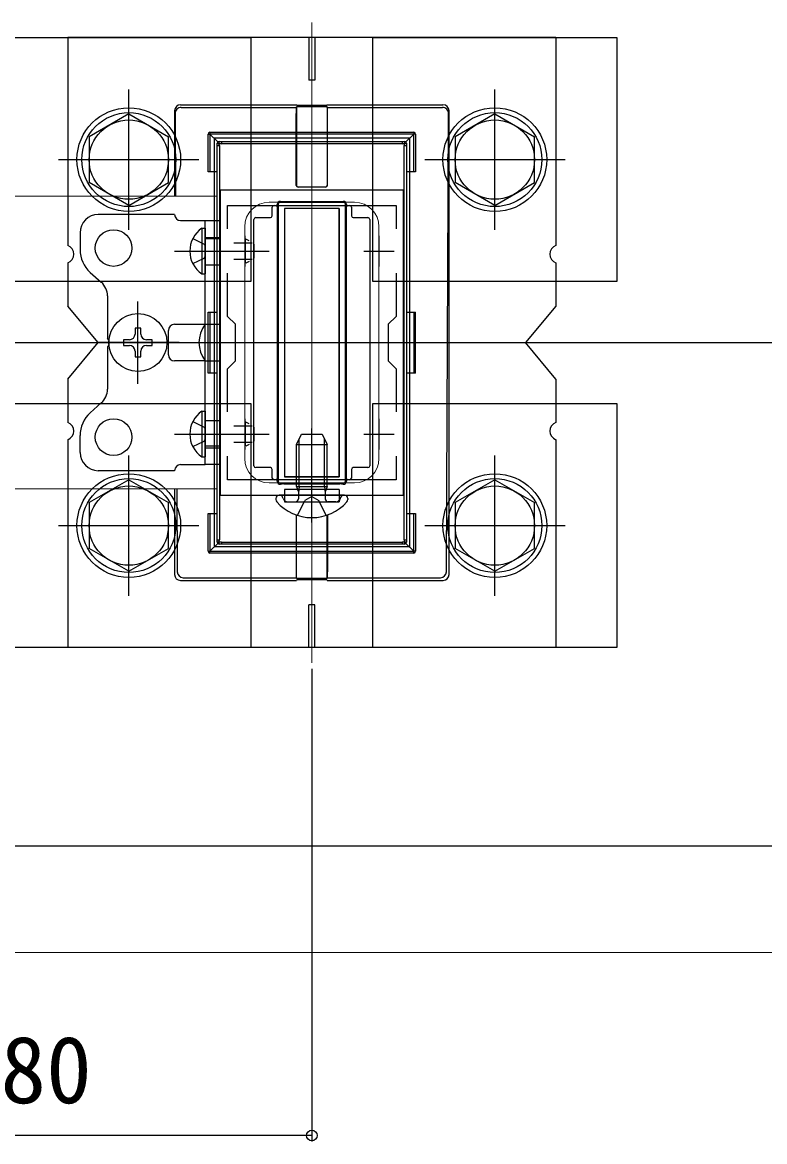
# Model space of a CAD drawing. Units: millimetres, scale not verified. Extents: x -875 to 875, y -1299 to 1292.
# Drawn here: x 522.8 to 644.5, y -1036 to -852.5 of the extents above; entities that cross this region are included whole.
import ezdxf
from ezdxf.enums import TextEntityAlignment as Align

# ---------------------------------------------------------------- set-up
doc = ezdxf.new("R2010")
doc.units = ezdxf.units.MM
doc.header["$LTSCALE"] = 8
for name, color, linetype in [('0-3_YKK_11', 7, 'Continuous'), ('0-6_YKK_13', 4, 'Continuous'), ('0-8_YKK_D', 6, 'Continuous'), ('0-A_YSS_K', 3, 'Continuous')]:
    doc.layers.add(name, color=color, linetype=linetype)
doc.layers.add('0-5_YKK_12', color=2, linetype='Continuous', lineweight=18)
doc.styles.add('ＭＳ ゴシック', font='')
doc.styles.get('ＭＳ ゴシック').set_extended_font_data('MS Gothic')

msp = doc.modelspace()

# ---------------------------------------------------------------- linework, layer by layer
at = {"layer": '0-3_YKK_11'}
for p, q in [((559.257, -887.466), (559.257, -892.466)), ((581.257, -887.466), (581.257, -892.466)), ((556.757, -889.966), (561.757, -889.966)), ((578.757, -889.966), (583.757, -889.966)), ((559.257, -917.466), (559.257, -922.466)), ((581.257, -917.466), (581.257, -922.466)), ((556.757, -919.966), (561.757, -919.966)), ((578.757, -919.966), (583.757, -919.966))]:
    msp.add_line(p, q, dxfattribs=at)
msp.add_lwpolyline([(555.257, -879.966), (555.257, -929.966), (585.257, -929.966), (585.257, -879.966)], close=True, dxfattribs=at)
for points in [[(556.457, -886.333), (556.457, -882.466), (584.057, -882.466), (584.057, -886.333)], [(556.457, -916.333), (556.457, -909.266), (557.757, -907.966), (557.757, -901.966), (556.457, -900.666), (556.457, -893.599)], [(584.057, -893.599), (584.057, -900.666), (582.757, -901.966), (582.757, -907.966), (584.057, -909.266), (584.057, -916.333)], [(584.057, -923.599), (584.057, -927.466), (556.457, -927.466), (556.457, -923.599)]]:
    msp.add_lwpolyline(points, dxfattribs=at)
at = {"layer": '0-5_YKK_12'}
for p, q in [((570.257, -957.466), (570.257, -852.466)), ((554.757, -880.966), (285.757, -880.966)), ((554.757, -880.966), (554.757, -928.966)), ((577.257, -881.966), (563.257, -881.966)), ((559.257, -885.966), (559.257, -923.966)), ((581.257, -885.966), (581.257, -923.966)), ((577.257, -927.966), (563.257, -927.966)), ((554.757, -928.966), (285.757, -928.966)), ((675.257, -1004.966), (-134.743, -1004.966))]:
    msp.add_line(p, q, dxfattribs=at)
for centre, start, end in [((563.257, -885.966), 90, 180), ((577.257, -885.966), 0, 90), ((563.257, -923.966), 180, 270), ((577.257, -923.966), 270, 0)]:
    msp.add_arc(centre, 4, start, end, dxfattribs=at)
at = {"layer": '0-6_YKK_13'}
for p, q in [((530.257, -854.966), (530.257, -889.052)), ((610.257, -854.966), (530.257, -854.966)), ((569.757, -854.966), (569.757, -861.966)), ((570.757, -854.966), (570.757, -861.966)), ((610.257, -854.966), (610.257, -889.052)), ((570.757, -861.966), (569.757, -861.966)), ((540.257, -886.466), (540.257, -863.466)), ((600.257, -886.466), (600.257, -863.466)), ((548.757, -865.966), (567.757, -865.966)), ((567.792, -866.071), (567.757, -865.966)), ((572.722, -866.071), (567.792, -866.071)), ((572.757, -865.966), (572.722, -866.071)), ((572.757, -865.966), (591.757, -865.966)), ((540.257, -867.466), (533.757, -871.208)), ((540.257, -867.466), (546.757, -871.208)), ((547.757, -866.966), (547.757, -880.966)), ((547.848, -867.413), (547.91, -880.966)), ((548.848, -866.408), (567.721, -866.408)), ((567.721, -866.408), (567.756, -866.303)), ((572.758, -866.303), (567.756, -866.303)), ((572.793, -866.408), (572.758, -866.303)), ((572.793, -866.408), (591.666, -866.408)), ((592.604, -880.966), (592.666, -867.413)), ((592.757, -880.966), (592.757, -866.966)), ((600.257, -867.466), (593.757, -871.208)), ((600.257, -867.466), (606.757, -871.208)), ((533.757, -871.208), (533.757, -878.724)), ((546.757, -878.713), (546.757, -871.208)), ((553.257, -876.988), (553.257, -870.788)), ((553.257, -870.788), (553.557, -870.788)), ((553.557, -870.488), (586.957, -870.488)), ((553.557, -870.488), (553.557, -870.788)), ((586.957, -870.788), (553.557, -870.788)), ((554.845, -872.076), (553.557, -870.788)), ((553.557, -870.788), (553.557, -876.988)), ((585.669, -872.076), (586.957, -870.788)), ((586.257, -871.466), (586.257, -938.466)), ((586.957, -870.488), (586.957, -870.788)), ((587.257, -870.788), (586.957, -870.788)), ((586.957, -876.988), (586.957, -870.788)), ((587.257, -870.788), (587.257, -876.988)), ((593.757, -871.208), (593.757, -878.724)), ((606.757, -878.713), (606.757, -871.208)), ((554.757, -872.654), (554.757, -872.288)), ((554.757, -937.278), (554.757, -872.654)), ((555.057, -871.988), (555.462, -871.988)), ((555.108, -872.676), (555.108, -937.301)), ((555.462, -871.988), (585.052, -871.988)), ((555.462, -871.988), (555.462, -872.361)), ((585.052, -872.361), (555.462, -872.361)), ((585.052, -871.988), (585.457, -871.988)), ((585.052, -871.988), (585.052, -872.361)), ((585.406, -937.301), (585.406, -872.676)), ((585.757, -872.288), (585.757, -872.654)), ((585.757, -872.654), (585.757, -937.278)), ((528.757, -874.966), (551.757, -874.966)), ((588.757, -874.966), (611.757, -874.966)), ((554.757, -876.988), (553.257, -876.988)), ((587.257, -876.988), (585.757, -876.988)), ((540.257, -882.466), (533.757, -878.724)), ((540.257, -882.466), (546.757, -878.724)), ((600.257, -882.466), (593.757, -878.724)), ((600.257, -882.466), (606.757, -878.724)), ((572.509, -879.484), (568.005, -879.484)), ((572.492, -879.466), (568.022, -879.466)), ((564.057, -882.466), (576.457, -882.466)), ((564.757, -882.288), (564.757, -882.85)), ((565.62, -881.988), (565.057, -881.988)), ((565.62, -881.857), (574.894, -881.857)), ((565.62, -881.988), (565.62, -881.857)), ((574.894, -881.988), (565.62, -881.988)), ((574.894, -881.857), (574.894, -881.988)), ((575.457, -881.988), (574.894, -881.988)), ((575.757, -882.85), (575.757, -882.288)), ((547.757, -883.966), (535.257, -883.966)), ((561.057, -884.466), (563.457, -884.466)), ((563.757, -884.166), (563.757, -882.766)), ((564.611, -927.107), (564.611, -882.87)), ((564.757, -882.85), (564.757, -927.088)), ((574.757, -882.966), (565.757, -882.966)), ((565.757, -882.966), (565.757, -926.966)), ((574.757, -882.966), (574.757, -926.966)), ((575.757, -927.088), (575.757, -882.85)), ((575.903, -882.87), (575.903, -927.107)), ((576.757, -882.766), (576.757, -884.166)), ((577.057, -884.466), (579.457, -884.466)), ((548.757, -884.966), (552.757, -884.966)), ((552.248, -886.216), (552.757, -886.216)), ((552.757, -886.216), (552.757, -893.716)), ((560.757, -925.166), (560.757, -884.766)), ((579.757, -884.766), (579.757, -925.166)), ((532.257, -886.966), (532.257, -889.721)), ((552.757, -887.716), (555.257, -887.716)), ((555.257, -887.966), (552.757, -887.966)), ((559.357, -888.015), (559.357, -891.917)), ((559.968, -888.272), (559.421, -887.998)), ((547.757, -889.966), (563.257, -889.966)), ((557.456, -888.62), (560.452, -888.62)), ((560.757, -888.811), (560.757, -891.121)), ((550.748, -892.016), (552.603, -891.111)), ((552.603, -891.111), (552.757, -890.822)), ((557.456, -891.312), (560.452, -891.312)), ((559.968, -891.66), (559.421, -891.934)), ((530.257, -891.88), (530.257, -898.966)), ((533.935, -893.458), (535.75, -895.071)), ((552.757, -892.216), (555.257, -892.216)), ((610.257, -891.88), (610.257, -898.966)), ((536.757, -897.313), (536.757, -904.252)), ((541.757, -911.716), (541.757, -898.216)), ((610.257, -898.966), (605.257, -904.966)), ((553.257, -899.988), (554.757, -899.988)), ((553.257, -909.988), (553.257, -899.988)), ((553.557, -899.988), (553.557, -909.988)), ((585.757, -899.988), (587.257, -899.988)), ((586.957, -899.988), (586.957, -909.988)), ((587.257, -909.988), (587.257, -899.988)), ((542.227, -903.556), (542.227, -902.616)), ((547.757, -901.966), (552.757, -901.966)), ((552.757, -901.966), (555.257, -901.966)), ((546.757, -906.966), (546.757, -902.966)), ((548.507, -904.966), (535.007, -904.966)), ((536.757, -905.68), (536.757, -912.619)), ((610.257, -910.966), (605.257, -904.966)), ((552.757, -907.966), (547.757, -907.966)), ((552.757, -907.966), (555.257, -907.966)), ((554.757, -909.988), (553.257, -909.988)), ((587.257, -909.988), (585.757, -909.988)), ((530.257, -910.966), (530.257, -918.052)), ((610.257, -910.966), (610.257, -918.052)), ((533.935, -916.474), (535.75, -914.861)), ((552.248, -916.216), (552.757, -916.216)), ((552.248, -916.216), (552.248, -923.716)), ((552.757, -916.216), (552.757, -923.716)), ((552.757, -917.716), (555.257, -917.716)), ((557.456, -918.62), (560.452, -918.62)), ((559.357, -918.015), (559.357, -921.917)), ((559.968, -918.272), (559.421, -917.998)), ((560.757, -918.811), (560.757, -921.121)), ((570.257, -934.47), (570.257, -919.053)), ((530.257, -920.88), (530.257, -954.966)), ((532.257, -922.966), (532.257, -920.211)), ((547.757, -919.966), (563.257, -919.966)), ((568.19, -928.566), (568.19, -920.746)), ((571.957, -919.966), (572.757, -921.666)), ((572.324, -928.566), (572.324, -920.746)), ((610.257, -920.88), (610.257, -954.966)), ((555.257, -921.966), (552.757, -921.966)), ((552.757, -922.216), (555.257, -922.216)), ((557.456, -921.312), (560.452, -921.312)), ((559.968, -921.66), (559.421, -921.934)), ((567.757, -921.666), (572.757, -921.666)), ((567.757, -928.566), (567.757, -921.666)), ((572.757, -928.566), (572.757, -921.666)), ((540.257, -946.466), (540.257, -923.466)), ((552.248, -923.716), (552.757, -923.716)), ((600.257, -946.466), (600.257, -923.466)), ((547.757, -925.966), (535.257, -925.966)), ((548.757, -924.966), (552.757, -924.966)), ((563.457, -925.466), (561.057, -925.466)), ((563.757, -927.166), (563.757, -925.766)), ((576.757, -925.766), (576.757, -927.166)), ((579.457, -925.466), (577.057, -925.466)), ((540.257, -927.466), (533.757, -931.208)), ((540.257, -927.466), (546.757, -931.208)), ((576.457, -927.466), (564.057, -927.466)), ((564.757, -927.088), (564.757, -927.688)), ((565.659, -927.988), (565.659, -928.149)), ((574.855, -928.149), (565.659, -928.149)), ((574.757, -926.966), (565.757, -926.966)), ((574.855, -927.988), (575.457, -927.988)), ((574.855, -928.149), (574.855, -927.988)), ((575.757, -927.688), (575.757, -927.088)), ((600.257, -927.466), (593.757, -931.208)), ((600.257, -927.466), (606.757, -931.208)), ((547.757, -928.966), (547.757, -942.967)), ((548.129, -928.966), (548.191, -942.53)), ((565.006, -929.966), (564.902, -929.966)), ((575.508, -929.966), (565.006, -929.966)), ((565.565, -930.54), (565.476, -930.295)), ((567.757, -928.566), (572.757, -928.566)), ((570.257, -930.222), (569.112, -930.831)), ((570.257, -930.222), (571.402, -930.831)), ((574.757, -929.066), (574.757, -931.066)), ((574.949, -930.54), (575.038, -930.295)), ((533.757, -931.208), (533.757, -938.724)), ((546.757, -938.713), (546.757, -931.208)), ((564.357, -930.511), (564.357, -930.709)), ((565.757, -931.066), (574.757, -931.066)), ((566.317, -931.066), (567.557, -931.066)), ((567.885, -933.292), (569.112, -930.831)), ((572.629, -933.292), (571.402, -930.831)), ((574.197, -931.066), (572.957, -931.066)), ((576.157, -930.511), (576.157, -930.709)), ((593.757, -931.208), (593.757, -938.724)), ((606.757, -938.713), (606.757, -931.208)), ((553.257, -932.988), (554.757, -932.988)), ((553.257, -939.188), (553.257, -932.988)), ((553.557, -932.988), (553.557, -939.188)), ((567.705, -933.231), (567.705, -942.525)), ((567.756, -943.629), (567.729, -933.239)), ((572.758, -943.629), (572.785, -933.239)), ((572.809, -933.231), (572.809, -942.525)), ((585.757, -932.988), (587.257, -932.988)), ((587.257, -932.988), (587.257, -939.188)), ((528.757, -934.966), (551.757, -934.966)), ((588.757, -934.966), (611.757, -934.966)), ((554.757, -937.688), (554.757, -937.278)), ((555.427, -937.66), (555.427, -937.988)), ((555.427, -937.66), (585.087, -937.66)), ((585.087, -937.66), (585.087, -937.988)), ((585.757, -937.278), (585.757, -937.688)), ((540.257, -942.466), (533.757, -938.724)), ((540.257, -942.466), (546.757, -938.724)), ((553.257, -939.188), (553.557, -939.188)), ((554.845, -937.901), (553.557, -939.188)), ((553.557, -939.188), (586.957, -939.188)), ((553.557, -939.488), (553.557, -939.188)), ((586.957, -939.488), (553.557, -939.488)), ((586.257, -938.466), (554.257, -938.466)), ((555.427, -937.988), (555.057, -937.988)), ((585.087, -937.988), (555.427, -937.988)), ((585.457, -937.988), (585.087, -937.988)), ((585.669, -937.901), (586.957, -939.188)), ((586.957, -939.488), (586.957, -939.188)), ((600.257, -942.466), (593.757, -938.724)), ((600.257, -942.466), (606.757, -938.724)), ((548.751, -943.966), (567.757, -943.966)), ((549.19, -943.524), (567.721, -943.524)), ((567.721, -943.524), (567.756, -943.629)), ((572.758, -943.629), (567.756, -943.629)), ((567.792, -943.861), (567.757, -943.966)), ((572.722, -943.861), (567.792, -943.861)), ((572.757, -943.966), (572.722, -943.861)), ((572.757, -943.966), (591.763, -943.966)), ((572.793, -943.524), (572.758, -943.629)), ((572.793, -943.524), (591.324, -943.524)), ((570.757, -947.966), (569.757, -947.966)), ((569.757, -954.966), (569.757, -947.966)), ((570.757, -954.966), (570.757, -947.966)), ((610.257, -954.966), (530.257, -954.966))]:
    msp.add_line(p, q, dxfattribs=at)
for points in [[(560.257, -854.966), (560.257, -894.966), (520.257, -894.966), (520.257, -854.966)], [(620.257, -854.966), (620.257, -894.966), (580.257, -894.966), (580.257, -854.966)], [(574.757, -926.966), (574.757, -882.966), (565.757, -882.966), (565.757, -926.966)], [(555.257, -884.966), (555.257, -924.966), (552.757, -924.966), (552.757, -884.966)], [(560.257, -914.966), (560.257, -954.966), (520.257, -954.966), (520.257, -914.966)], [(620.257, -914.966), (620.257, -954.966), (580.257, -954.966), (580.257, -914.966)]]:
    msp.add_lwpolyline(points, close=True, dxfattribs=at)
for points in [[(567.705, -879.184), (567.705, -877.778), (567.705, -867.407)], [(567.756, -866.303), (567.726, -877.778), (567.723, -879.165)], [(572.758, -866.303), (572.787, -877.778), (572.791, -879.165)], [(572.809, -879.184), (572.809, -877.778), (572.809, -867.407)], [(586.257, -871.466), (554.257, -871.466), (554.257, -938.466)], [(592.323, -942.53), (592.385, -928.966), (592.604, -880.966)], [(592.757, -942.967), (592.757, -928.966), (592.757, -880.966)], [(552.248, -886.216), (552.248, -893.716), (552.757, -893.716)], [(550.748, -887.916), (552.603, -888.821), (552.757, -889.11)], [(530.257, -910.966), (535.257, -904.966), (530.257, -898.966)], [(542.227, -902.616), (541.287, -902.616), (541.287, -903.556)], [(540.347, -904.496), (539.407, -904.496), (539.407, -905.436), (540.347, -905.436)], [(543.167, -905.436), (544.107, -905.436), (544.107, -904.496), (543.167, -904.496)], [(541.287, -906.376), (541.287, -907.316), (542.227, -907.316), (542.227, -906.376)], [(550.748, -917.916), (552.603, -918.821), (552.757, -919.11)], [(550.748, -922.016), (552.603, -921.111), (552.757, -920.822)], [(567.757, -921.666), (568.557, -919.966), (571.957, -919.966)], [(565.057, -927.988), (565.659, -927.988), (574.855, -927.988)], [(574.757, -929.066), (565.757, -929.066), (565.757, -931.066)], [(567.757, -928.566), (567.926, -929.066), (568.057, -929.452)], [(568.19, -928.566), (568.129, -929.066), (568.057, -929.666)], [(568.057, -929.452), (568.057, -929.966), (568.057, -930.566)], [(572.324, -928.566), (572.384, -929.066), (572.457, -929.666)], [(572.757, -928.566), (572.588, -929.066), (572.457, -929.452)], [(572.457, -929.452), (572.457, -929.966), (572.457, -930.566)], [(575.612, -929.966), (575.508, -929.966), (575.157, -929.966)], [(587.257, -939.188), (586.957, -939.188), (586.957, -932.988)]]:
    msp.add_lwpolyline(points, dxfattribs=at)
for centre, radius in [((540.257, -874.966), 8.5), ((540.257, -874.966), 7.7), ((600.257, -874.966), 8.5), ((600.257, -874.966), 7.7), ((540.257, -874.966), 6.5), ((600.257, -874.966), 6.5), ((537.757, -889.466), 3), ((541.757, -904.966), 4.75), ((537.757, -920.466), 3), ((540.257, -934.966), 8.5), ((600.257, -934.966), 8.5), ((540.257, -934.966), 7.7), ((540.257, -934.966), 6.5), ((600.257, -934.966), 7.7), ((600.257, -934.966), 6.5)]:
    msp.add_circle(centre, radius, dxfattribs=at)
for centre, radius, start, end in [((548.757, -866.966), 1, 90, 180), ((591.757, -866.966), 1, 0, 90), ((548.848, -867.408), 1, 90, 180.2617), ((591.666, -867.408), 1, 359.7383, 90), ((553.557, -870.788), 0.3, 90, 180), ((586.957, -870.788), 0.3, 0, 90), ((555.057, -872.288), 0.3, 90, 180), ((554.999, -871.758), 0.583, 245.50762, 278.40152), ((555.01, -871.442), 1.238, 258.19876, 274.51239), ((554.067, -872.239), 1.021, 354.65366, 14.23396), ((585.504, -871.442), 1.238, 265.48761, 281.80124), ((586.447, -872.239), 1.021, 165.76604, 185.34634), ((585.515, -871.758), 0.583, 261.59848, 294.49238), ((585.457, -872.288), 0.3, 0, 90), ((565.059, -882.306), 0.482, 85.24763, 185.0487), ((564.604, -882.13), 0.22, 263.21027, 313.86521), ((565.057, -882.288), 0.3, 90, 180), ((564.858, -881.85), 0.242, 325.23447, 5.98325), ((575.656, -881.85), 0.242, 174.01675, 214.76553), ((575.455, -882.306), 0.482, 354.94378, 94.75989), ((575.457, -882.288), 0.3, 0, 90), ((575.909, -882.13), 0.22, 226.13479, 276.78973), ((535.257, -886.966), 3, 90, 180), ((548.757, -883.966), 1, 180, 270), ((564.635, -882.493), 0.377, 266.36803, 288.83101), ((575.879, -882.493), 0.377, 251.16899, 273.63197), ((554.784, -889.966), 4.527, 124.06671, 235.93329), ((529.757, -890.466), 1.5, 289.47122, 70.52878), ((537.257, -889.721), 5, 180, 228.36646), ((610.757, -890.466), 1.5, 109.47122, 250.52878), ((533.757, -897.313), 3, 0, 48.36646), ((547.757, -902.966), 1, 90, 180), ((556.757, -904.966), 5, 143.1301, 216.8699), ((536.057, -904.966), 1, 314.427, 45.573), ((540.347, -903.556), 0.94, 270, 0), ((543.167, -903.556), 0.94, 180, 270), ((540.347, -906.376), 0.94, 0, 90), ((543.167, -906.376), 0.94, 90, 180), ((547.757, -906.966), 1, 180, 270), ((533.757, -912.619), 3, 311.63354, 0), ((537.257, -920.211), 5, 131.63354, 180), ((554.784, -919.966), 4.527, 124.06671, 235.93329), ((529.757, -919.466), 1.5, 289.47122, 70.52878), ((610.757, -919.466), 1.5, 109.47122, 250.52878), ((535.257, -922.966), 3, 180, 270), ((548.757, -925.966), 1, 90, 180), ((565.056, -927.705), 0.481, 175.06323, 275.18399), ((564.609, -928.102), 0.439, 70.35948, 94.26698), ((564.635, -926.731), 0.377, 266.36803, 288.83101), ((565.057, -927.688), 0.3, 180, 270), ((564.788, -928.149), 0.313, 353.54785, 30.96417), ((575.725, -928.149), 0.313, 149.03583, 186.45215), ((575.458, -927.706), 0.481, 264.8078, 4.94499), ((575.457, -927.688), 0.3, 270, 0), ((575.879, -926.731), 0.377, 251.16899, 273.63197), ((575.905, -928.102), 0.439, 85.73302, 109.64052), ((564.902, -930.511), 0.545, 90, 180), ((565.006, -930.466), 0.5, 20, 90), ((575.508, -930.466), 0.5, 90, 160), ((575.612, -930.511), 0.545, 0, 90), ((564.907, -930.709), 0.55, 180, 221.56083), ((570.257, -925.966), 7.7, 221.56083, 318.43917), ((566.317, -930.266), 0.8, 200, 270), ((567.557, -930.566), 0.5, 270, 0), ((572.957, -930.566), 0.5, 180, 270), ((574.197, -930.266), 0.8, 270, 340), ((575.607, -930.709), 0.55, 318.43917, 0), ((555.01, -936.066), 1.238, 258.19876, 274.51239), ((554.996, -943.088), 5.405, 89.09507, 92.53185), ((554.112, -937.76), 0.972, 346.42187, 4.51215), ((585.504, -936.066), 1.238, 265.48761, 281.80124), ((586.402, -937.76), 0.972, 175.48785, 193.57813), ((585.518, -943.088), 5.405, 87.46815, 90.90493), ((553.557, -939.188), 0.3, 180, 270), ((555.057, -937.688), 0.3, 180, 270), ((585.457, -937.688), 0.3, 270, 0), ((586.957, -939.188), 0.3, 270, 0), ((549.193, -942.522), 1.002, 180.44387, 269.81844), ((591.321, -942.522), 1.002, 270.18156, 359.55613)]:
    msp.add_arc(centre, radius, start, end, dxfattribs=at)
for centre, major_axis, ratio, start_param, end_param in [((567.722, -867.407), (0, -1), 0.017455, 3.1939525, 4.712389), ((572.792, -867.407), (0, -1), 0.017455, 1.5707963, 3.0892328), ((554.909, -872.288), (3.041, -0.213), 0.01114, 4.7707145, 4.8960301), ((555.057, -872.436), (0.213, -3.041), 0.01114, 1.491105, 1.6034945), ((585.605, -872.288), (3.041, 0.213), 0.01114, 4.5287479, 4.6540634), ((585.457, -872.436), (-0.213, -3.041), 0.01114, 4.6796908, 4.7920803), ((568.005, -879.183), (0.212, 0.212), 0.999695, 2.3563468, 3.9268385), ((568.023, -879.165), (-0.123, -0.275), 0.996125, 5.1323772, 6.702869), ((572.491, -879.165), (0.123, -0.275), 0.996125, 5.8635017, 7.4339934), ((572.509, -879.183), (-0.212, 0.212), 0.999695, 2.3563468, 3.9268385), ((564.057, -882.766), (-0.212, 0.212), 0.999695, 5.4979394, 7.0684312), ((564.457, -881.816), (0.215, -3.042), 0.027874, 1.2150746, 1.3929019), ((564.329, -881.688), (3.042, -0.215), 0.027874, 4.9700486, 5.1523045), ((576.184, -881.688), (3.042, 0.215), 0.027874, 4.2724735, 4.4547294), ((576.057, -881.816), (-0.215, -3.042), 0.027874, 4.8902834, 5.0681107), ((576.457, -882.766), (0.212, 0.212), 0.999695, 5.4979394, 7.0684312), ((561.057, -884.766), (-0.212, 0.212), 0.999695, 5.4979394, 7.0684312), ((563.457, -884.166), (0.212, -0.212), 0.999695, 5.4979394, 7.0684312), ((577.057, -884.166), (-0.212, -0.212), 0.999695, 5.4979394, 7.0684312), ((579.457, -884.766), (0.212, 0.212), 0.999695, 5.4979394, 7.0684312), ((561.057, -925.166), (-0.212, -0.212), 0.999695, 5.4979394, 7.0684312), ((563.457, -925.766), (0.212, 0.212), 0.999695, 5.4979394, 7.0684312), ((577.057, -925.766), (-0.212, 0.212), 0.999695, 5.4979394, 7.0684312), ((579.457, -925.166), (0.212, -0.212), 0.999695, 5.4979394, 7.0684312), ((564.057, -927.166), (-0.212, -0.212), 0.999695, 5.4979394, 7.0684312), ((564.457, -928.42), (-0.214, -3.041), 0.022498, 1.8236152, 2.0187174), ((564.589, -928.288), (3.041, 0.214), 0.022498, 1.2094857, 1.40045), ((575.925, -928.288), (3.041, -0.214), 0.022498, 1.7411427, 1.9321069), ((576.057, -928.42), (0.214, -3.041), 0.022498, 4.2644679, 4.4595701), ((576.457, -927.166), (0.212, -0.212), 0.999695, 5.4979394, 7.0684312), ((555.057, -937.838), (-0.212, -3.041), 0.004381, 1.6219236, 1.7488196), ((555.207, -937.688), (3.041, 0.212), 0.004381, 1.498021, 1.6118461), ((585.307, -937.688), (3.041, -0.212), 0.004381, 1.5297466, 1.6435716), ((585.457, -937.838), (0.212, -3.041), 0.004381, 4.5343657, 4.6612617), ((548.758, -942.96), (0.487, 0.883), 0.991424, 2.0784135, 3.641926), ((567.722, -942.525), (0, 1), 0.017455, 1.5707963, 3.0892328), ((572.792, -942.525), (0, 1), 0.017455, 3.1939525, 4.712389), ((591.756, -942.96), (-0.487, 0.883), 0.991424, 2.6412593, 4.2047718)]:
    msp.add_ellipse(centre, major_axis=major_axis, ratio=ratio, start_param=start_param, end_param=end_param, dxfattribs=at)
at = {"layer": '0-8_YKK_D'}
for p, q in [((570.257, -958.466), (570.257, -1035.966)), ((570.257, -1034.966), (490.257, -1034.966))]:
    msp.add_line(p, q, dxfattribs=at)
msp.add_circle((570.257, -1034.966), 0.875, dxfattribs=at)
at = {"layer": '0-A_YSS_K'}
for p, q in [((-314.743, -904.966), (805.257, -904.966)), ((-144.743, -987.466), (690.257, -987.466))]:
    msp.add_line(p, q, dxfattribs=at)

# ---------------------------------------------------------------- texts
at = {"layer": '0-8_YKK_D', "style": 'ＭＳ ゴシック'}
msp.add_text('80', height=11, dxfattribs=at).set_placement((519.22, -1032.966), align=Align.BOTTOM_LEFT)

doc.saveas('drawing.dxf')
